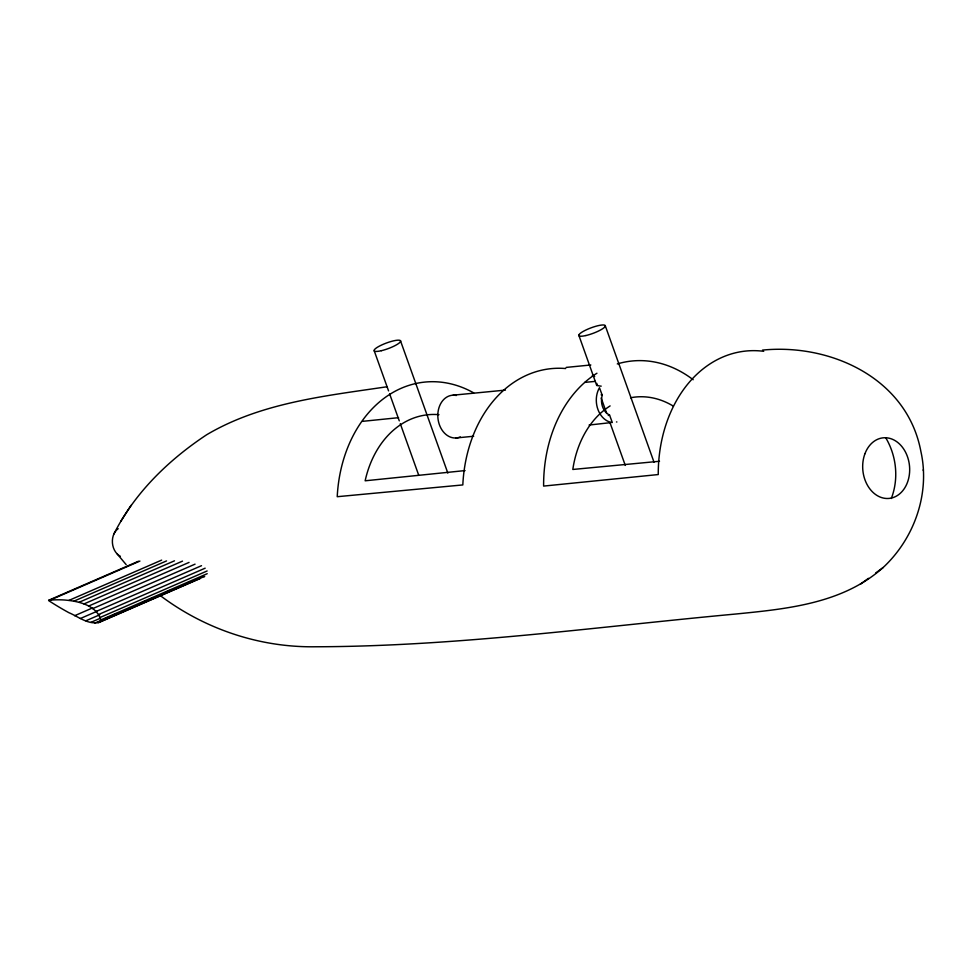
<?xml version="1.0" encoding="UTF-8"?>
<svg xmlns="http://www.w3.org/2000/svg" width="972" height="972" viewBox="0 0 972 972"><rect width="100%" height="100%" fill="white"/><g stroke="black" fill="none" stroke-linecap="round" stroke-linejoin="round"><path stroke-width="1.46" d="M891.3 498.502C898.881 478.88 896.561 456.318 886.014 438.214M139.932 561.063L48.746 600.696L54.408 604.268A1269.626 311.963 66.5 0 0 68.866 612.676C78.44 616.637 89.303 625.798 99.995 621.837L100.76 619.966C96.556 604.948 77.784 601.024 64.14 599.979A1269.626 311.963 66.5 0 0 52.804 599.955L48.6 600.295L138.413 561.269M113.858 534.09C134.549 492.938 168.545 459.975 206.647 434.763C261.018 402.578 325.413 395.932 386.722 386.795M131.099 505.319L120.71 521.429M160.599 595.836C205.031 629.176 259.743 647.595 315.426 646.769C456.135 646.477 595.945 626.928 735.853 614.012C787.199 608.909 842.833 603.588 883.135 567.527C914.336 538.452 930.289 493.509 920.885 451.458C907.204 378.278 830.72 343.286 762.485 350.102M860.256 584.318L868.446 578.328M875.651 573.006L883.135 567.527M610.902 422.613L589.117 425.043M608.265 415.506L609.541 415.032L612.311 422.528A21.445 16.512 84.5 0 1 597.974 409.601A21.445 16.512 84.5 0 1 599.469 387.731L602.239 395.227A14.738 11.348 84.5 0 0 609.541 415.032M204.035 576.785L204.703 576.457M68.939 600.404L161.644 560.115M73.957 601.146L166.552 560.905M79.024 602.312L174.486 560.82M83.957 603.952L182.517 561.123M88.586 606.078L189.054 562.411M74.637 615.713L92.619 607.901M92.704 608.63L195.068 564.149M96.131 611.473L201.508 565.692M80.409 618.496L96.993 611.291M98.707 614.45L205.165 568.183M85.901 620.792L99.739 614.778M100.298 617.39L207.133 570.965M90.821 622.384L100.541 618.156M100.76 619.966L207.218 573.699M94.928 623.113L101.805 620.124M105.936 618.326L110.067 616.527M112.813 615.337L116.944 613.539M141.718 602.774L145.849 600.975M148.607 599.785L152.738 597.987M166.504 592.009L170.622 590.211M187.146 583.03L189.892 581.839M99.995 621.837L203.974 576.651M98.026 622.918L200.39 578.437M362.459 421.35L398.544 417.681M465.066 470.582L365.144 480.8A97.443 75.002 84.5 0 1 438.967 414.68M566.154 367.416L590.83 364.986M453.049 395.191L505.44 390.1M584.78 382.385L595.265 381.376M455.71 437.995L473.692 436.246M659.514 461.275L572.812 469.464A95.001 73.119 84.5 0 1 610.112 405.919M602.239 395.227L601.133 394.826M126.166 564.647L117.199 553.967M610.112 423.014L625.288 465.43M400.452 340.686L447.849 473.109M605.337 325.936L654.01 462.186M578.826 335.243L596.759 385.58M601.17 397.949L606.71 413.489M374.256 350.904L388.557 390.878M389.578 393.733L399.273 420.852M400.294 423.707L418.677 475.101M923.279 469.719L923.291 470.521M120.334 556.276A15.224 11.713 84.5 0 1 112.424 542.911A15.224 11.713 84.5 0 1 118.195 528.671M565.655 368.534A131.427 101.161 84.5 0 0 462.818 484.931L337.223 496.704A130.272 100.274 84.5 0 1 473.68 392.858M592.325 375.423A131.427 101.161 84.5 0 1 594.67 376.504M630.561 397.755A95.001 73.119 84.5 0 1 673.329 406.126M763.713 351.305A130.102 100.14 84.5 0 0 658.251 474.555L543.615 486.085A131.196 100.991 84.5 0 1 596.93 373.236M617.293 363.929A131.196 100.991 84.5 0 1 693.17 379.736M460.327 436.938A21.445 16.512 84.5 0 1 437.935 418.13A21.445 16.512 84.5 0 1 456.39 395.495M616.892 421.982A13.973 1.422 1.5 0 1 616.503 421.945M597.379 385.58A12.709 6.464 12.6 0 1 596.857 383.381M601.206 386.139A13.924 5.723 -18.7 0 1 597.306 385.289M864.946 453.717A30.436 23.425 84.5 0 0 888.068 498.49A30.436 23.425 84.5 0 0 905.527 452.162A30.436 23.425 84.5 0 0 864.946 453.717M381.364 350.698A14.106 2.928 -20.4 0 0 400.586 340.941A14.106 2.928 -20.4 0 0 380.101 345.753A14.106 2.928 -20.4 0 0 381.364 350.698M585.885 335.534A14.106 2.928 -20.4 0 0 605.325 325.79A14.106 2.928 -20.4 0 0 585.023 330.444A14.106 2.928 -20.4 0 0 585.885 335.534"/></g></svg>
